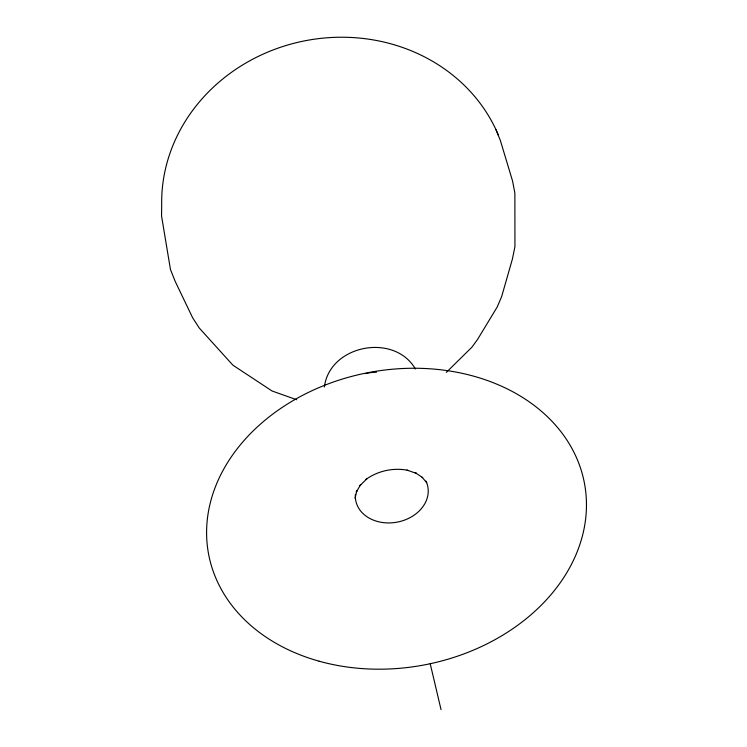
<?xml version="1.0" encoding="UTF-8"?>
<svg xmlns="http://www.w3.org/2000/svg" width="747" height="747" viewBox="0 0 747 747"><rect width="100%" height="100%" fill="white"/><g stroke="black" fill="none" stroke-linecap="round" stroke-linejoin="round"><path stroke-width="1.12" d="M324.385 386.946C329.688 344.927 394.295 332.49 415.416 369.009M355.049 498.305L356.963 490.443L356.216 492.142L360.736 484.523L359.774 485.746L366.824 478.883L365.862 479.499C377.917 470.769 393.398 467.473 407.983 470.311M446.286 372.426L471.964 347.131L477.604 339.362L497.194 307.026L501.667 296.55L512.451 258.854L514.935 246.603L514.879 193.174L512.591 181.11L500.415 140.651L496.027 129.782M406.994 470.124L416.443 473.393L415.192 472.655L422.69 477.66M296.643 399.72L272.095 391.008L232.915 365.19L199.244 327.989L192.651 317.792L175.143 281.283L170.465 269.508L161.557 216.032L161.688 204.211A174.527 158.943 -10.7 0 1 303.245 41.132A174.527 158.943 -10.7 0 1 498.398 135.142M422.074 477.184L426.677 482.711M430.207 663.719L441.047 709.65M425.958 481.077A36.696 29.021 -10.7 0 1 397.087 522.153A36.696 29.021 -10.7 0 1 355.395 494.281M365.722 373.668A32.933 27.312 -10.7 0 1 376.479 372.23M319.081 661.188A191.241 148.812 -10.7 0 0 585.443 489.444A191.241 148.812 -10.7 0 0 285.046 405.546A191.241 148.812 -10.7 0 0 319.081 661.188"/></g></svg>
